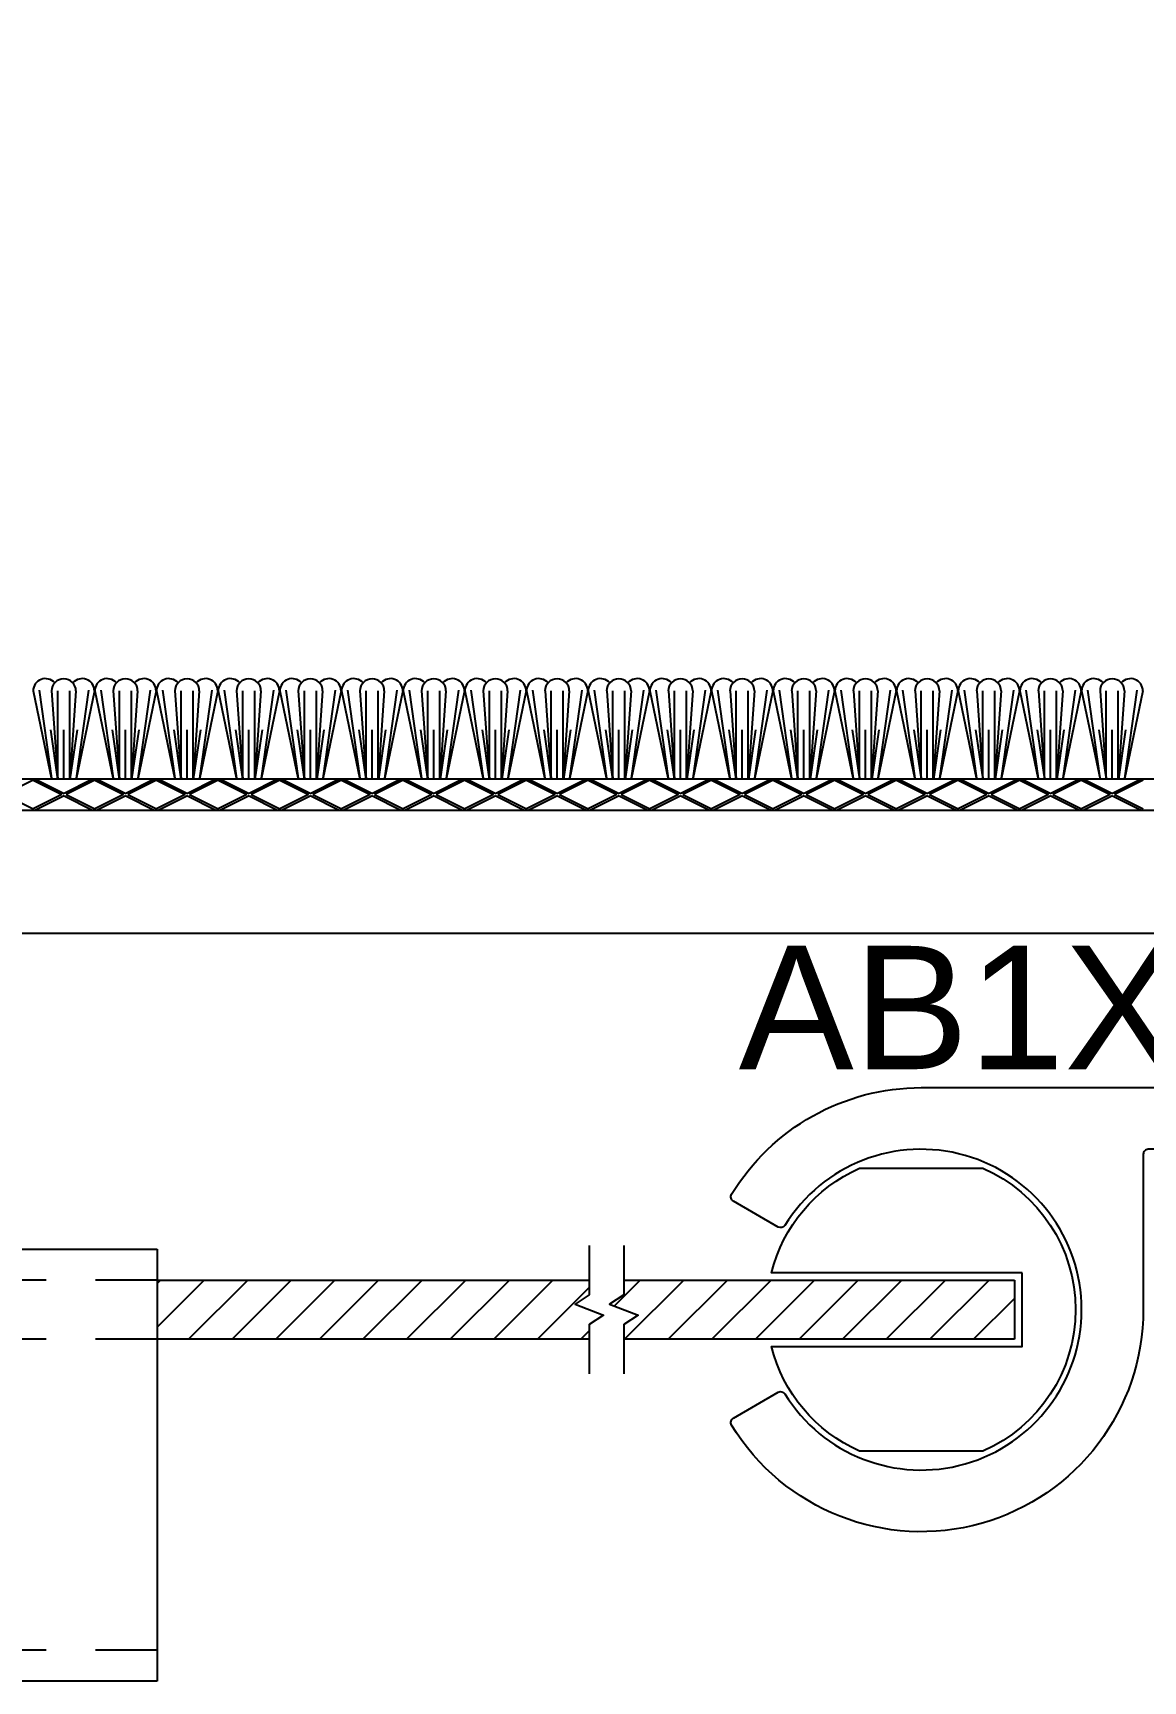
# Model space of a CAD drawing. Header units: inches. Extents: x -2.1 to 58.2, y -1.5 to 11.6.
# Drawn here: x 17.015 to 19.265, y 2.54 to 5.879 of the extents above; entities that cross this region are included whole.
import ezdxf

# ---------------------------------------------------------------- set-up
doc = ezdxf.new("R2010")
doc.units = ezdxf.units.IN
doc.header["$MEASUREMENT"] = 0
doc.linetypes.add('HIDDEN2', pattern=[0.1875, 0.125, -0.0625])
for name, color, linetype in [('Anchors', 4, 'Continuous'), ('Conditions', 1, 'Continuous'), ('Dimensions', 3, 'Continuous'), ('Metals', 7, 'Continuous'), ('Text', 2, 'Continuous')]:
    doc.layers.add(name, color=color, linetype=linetype)
doc.styles.add('ARIAL', font='arial.ttf')
doc.dimstyles.new('Arial', dxfattribs={"dimscale": 2, "dimtxt": 0.125, "dimasz": 0.125, "dimexe": 0.125, "dimexo": 0.125, "dimgap": 0.125, "dimtad": 0, "dimtih": 1, "dimtoh": 1, "dimdec": 4, "dimzin": 0, "dimdsep": 46, "dimlunit": 4, "dimtxsty": 'ARIAL', "dimcen": 0.125, "dimadec": 0, "dimazin": 0, "dimtfac": 1, "dimtdec": 4, "dimtofl": 0, "dimtmove": 0, "dimatfit": 3, "dimfxl": 0, "dimfrac": 2, "dimtolj": 1, "dimtzin": 0, "dimarcsym": 0})

# ---------------------------------------------------------------- blocks, each defined once
blk = doc.blocks.new('*D14')
at = {"layer": 'Defpoints', "color": 0}
for p in [(23.8653, 9.2843), (2.6659, 4.4823), (23.8653, 4.4823)]:
    blk.add_point(p, dxfattribs=at)
at = {"layer": 'Dimensions', "color": 0, "lineweight": -2}
for p, q in [((2.6659, 4.7323), (2.6659, 9.5343)), ((23.8653, 4.7323), (23.8653, 9.5343)), ((2.9159, 9.2843), (12.2991, 9.2843)), ((23.6153, 9.2843), (14.2321, 9.2843))]:
    blk.add_line(p, q, dxfattribs=at)
at = {"layer": 'Dimensions', "color": 0}
for points in [[(2.9159, 9.3259), (2.9159, 9.2426), (2.6659, 9.2843)], [(23.6153, 9.3259), (23.6153, 9.2426), (23.8653, 9.2843)]]:
    blk.add_solid(points, dxfattribs=at)
at = {"layer": 'Dimensions', "color": 0, "insert": (13.2656, 9.2843), "char_height": 0.25, "attachment_point": 5, "style": 'ARIAL'}
blk.add_mtext('\\A1;1\'-9 3/16"\\P [538mm]', dxfattribs=at)
blk = doc.blocks.new('*D18')
at = {"layer": 'Defpoints', "color": 0}
for p in [(3.4118, 8.143), (3.4118, 4.4773), (23.1194, 4.4773)]:
    blk.add_point(p, dxfattribs=at)
at = {"layer": 'Dimensions', "color": 0, "lineweight": -2}
for p, q in [((3.4118, 4.7273), (3.4118, 8.393)), ((23.1194, 4.7273), (23.1194, 8.393)), ((3.6618, 8.143), (12.2096, 8.143)), ((22.8694, 8.143), (14.3217, 8.143))]:
    blk.add_line(p, q, dxfattribs=at)
at = {"layer": 'Dimensions', "color": 0}
for points in [[(3.6618, 8.1846), (3.6618, 8.1013), (3.4118, 8.143)], [(22.8694, 8.1846), (22.8694, 8.1013), (23.1194, 8.143)]]:
    blk.add_solid(points, dxfattribs=at)
at = {"layer": 'Dimensions', "color": 0, "insert": (13.2656, 8.143), "char_height": 0.25, "attachment_point": 5, "style": 'ARIAL'}
blk.add_mtext('\\A1;1\'-7 11/16"\\P [501mm]', dxfattribs=at)
blk = doc.blocks.new('PS212A')
at = {"linetype": 'Continuous', "flags": 128}
blk.add_lwpolyline([(0.4499, 0.125), (-1.7472, 0.125, 0.414214), (-1.7572, 0.115), (-1.7572, 0.0941, 0.198912), (-1.7543, 0.0871), (-1.6701, 0.0029, 0.198912), (-1.6631, 0), (-0.01, 0, -0.414214), (0, -0.01), (0, -0.3249, 0.758338), (0.8344, -0.5587, 0.420887), (0.8308, -0.5448), (0.7399, -0.4923, 0.405496), (0.7264, -0.4957, -3.520953), (0.7264, -0.1541, 0.405496), (0.7399, -0.1575), (0.8308, -0.105, 0.420887), (0.8344, -0.0912, 0.261868)], format="xyb", close=True, dxfattribs=at)
blk = doc.blocks.new('*D21')
at = {"layer": 'Defpoints', "color": 0}
for p in [(22.2656, 7.153), (4.2656, 4.4773), (22.2656, 4.4773)]:
    blk.add_point(p, dxfattribs=at)
at = {"layer": 'Dimensions', "color": 0, "lineweight": -2}
for p, q in [((4.2656, 4.7273), (4.2656, 7.403)), ((22.2656, 4.7273), (22.2656, 7.403)), ((4.5156, 7.153), (12.2969, 7.153)), ((22.0156, 7.153), (14.2299, 7.153))]:
    blk.add_line(p, q, dxfattribs=at)
at = {"layer": 'Dimensions', "color": 0}
for points in [[(4.5156, 7.1947), (4.5156, 7.1114), (4.2656, 7.153)], [(22.0156, 7.1947), (22.0156, 7.1114), (22.2656, 7.153)]]:
    blk.add_solid(points, dxfattribs=at)
at = {"layer": 'Dimensions', "color": 0, "insert": (13.2634, 7.153), "char_height": 0.25, "attachment_point": 5, "style": 'ARIAL'}
blk.add_mtext('\\A1;1\'-6"\\P [457mm]', dxfattribs=at)
blk = doc.blocks.new('SB20')
h = blk.add_hatch()
h.set_pattern_fill('ANSI31', color=256, scale=0.5, style=0)
h.set_pattern_definition([(45, (-3.186104, -13.12995), (-0.04419417, 0.04419417), [])])
h.paths.add_polyline_path([(11.5463, 0.06), (10.7547, 0.06), (10.7547, 0.03), (10.7259, 0.0109), (10.7835, -0.0109), (10.7547, -0.03), (10.7547, -0.06), (11.5463, -0.06)])
h.paths.add_polyline_path([(10.7135, -0.0109), (10.6559, 0.0109), (10.6847, 0.03), (10.6847, 0.06), (9.8085, 0.06), (9.8085, -0.06), (10.6847, -0.06), (10.6847, -0.03)])
at = {"linetype": 'ByBlock'}
for p, q in [((1.8065, 0.1225), (9.8085, 0.1225)), ((9.8085, 0.1225), (9.8085, -0.7525)), ((9.8085, -0.7525), (1.8065, -0.7525))]:
    blk.add_line(p, q, dxfattribs=at)
at = {"linetype": 'HIDDEN2'}
for p, q in [((9.8085, 0.06), (1.8065, 0.06)), ((9.8085, -0.06), (8.8129, -0.06)), ((9.8085, -0.69), (1.8065, -0.69))]:
    blk.add_line(p, q, dxfattribs=at)
for p, q in [((9.8085, 0.06), (10.6847, 0.06)), ((10.7547, 0.06), (11.5463, 0.06)), ((10.6847, -0.06), (9.8085, -0.06)), ((11.5463, -0.06), (10.7547, -0.06))]:
    blk.add_line(p, q)
blk.add_lwpolyline([(11.5623, 0.0743), (11.0541, 0.0743, -0.233897), (11.2326, 0.2864), (11.4826, 0.2864, -0.654654), (11.4826, -0.2864), (11.2326, -0.2864, -0.233897), (11.0541, -0.0743), (11.5623, -0.0743)], format="xyb", close=True)
for points in [[(10.6847, 0.13), (10.6847, 0.03), (10.6559, 0.0109), (10.7135, -0.0109), (10.6847, -0.03), (10.6847, -0.13)], [(10.7547, 0.13), (10.7547, 0.03), (10.7259, 0.0109), (10.7835, -0.0109), (10.7547, -0.03), (10.7547, -0.13)], [(11.5463, 0.06), (11.5463, -0.06)]]:
    blk.add_lwpolyline(points)
blk = doc.blocks.new('*U33')
for p, q in [((18, 0.0625), (0, 0.0625)), ((12.75, 0.0603), (12.692, 0.0312)), ((12.75, 0.0603), (12.808, 0.0312)), ((12.7545, 0.0625), (12.8125, 0.0335)), ((12.8705, 0.0625), (12.8125, 0.0335)), ((12.875, 0.0603), (12.817, 0.0312)), ((12.875, 0.0603), (12.933, 0.0312)), ((12.8795, 0.0625), (12.9375, 0.0335)), ((12.9955, 0.0625), (12.9375, 0.0335)), ((13, 0.0603), (12.942, 0.0312)), ((13, 0.0603), (13.058, 0.0312)), ((13.0045, 0.0625), (13.0625, 0.0335)), ((13.1205, 0.0625), (13.0625, 0.0335)), ((13.125, 0.0603), (13.067, 0.0312)), ((13.125, 0.0603), (13.183, 0.0312)), ((13.1295, 0.0625), (13.1875, 0.0335)), ((13.2455, 0.0625), (13.1875, 0.0335)), ((13.25, 0.0603), (13.192, 0.0312)), ((13.25, 0.0603), (13.308, 0.0312)), ((13.2545, 0.0625), (13.3125, 0.0335)), ((13.3705, 0.0625), (13.3125, 0.0335)), ((13.375, 0.0603), (13.317, 0.0312)), ((13.375, 0.0603), (13.433, 0.0312)), ((13.3795, 0.0625), (13.4375, 0.0335)), ((13.4955, 0.0625), (13.4375, 0.0335)), ((13.5, 0.0603), (13.442, 0.0312)), ((13.5, 0.0603), (13.558, 0.0312)), ((13.5045, 0.0625), (13.5625, 0.0335)), ((13.6205, 0.0625), (13.5625, 0.0335)), ((13.625, 0.0603), (13.567, 0.0312)), ((13.625, 0.0603), (13.683, 0.0312)), ((13.6295, 0.0625), (13.6875, 0.0335)), ((13.7455, 0.0625), (13.6875, 0.0335)), ((13.75, 0.0603), (13.692, 0.0312)), ((13.75, 0.0603), (13.808, 0.0312)), ((13.7545, 0.0625), (13.8125, 0.0335)), ((13.8705, 0.0625), (13.8125, 0.0335)), ((13.875, 0.0603), (13.817, 0.0312)), ((13.875, 0.0603), (13.933, 0.0312)), ((13.8795, 0.0625), (13.9375, 0.0335)), ((13.9955, 0.0625), (13.9375, 0.0335)), ((14, 0.0603), (13.942, 0.0312)), ((14, 0.0603), (14.058, 0.0312)), ((14.0045, 0.0625), (14.0625, 0.0335)), ((14.1205, 0.0625), (14.0625, 0.0335)), ((14.125, 0.0603), (14.067, 0.0312)), ((14.125, 0.0603), (14.183, 0.0312)), ((14.1295, 0.0625), (14.1875, 0.0335)), ((14.2455, 0.0625), (14.1875, 0.0335)), ((14.25, 0.0603), (14.192, 0.0312)), ((14.25, 0.0603), (14.308, 0.0312)), ((14.2545, 0.0625), (14.3125, 0.0335)), ((14.3705, 0.0625), (14.3125, 0.0335)), ((14.375, 0.0603), (14.317, 0.0312)), ((14.375, 0.0603), (14.433, 0.0312)), ((14.3795, 0.0625), (14.4375, 0.0335)), ((14.4955, 0.0625), (14.4375, 0.0335)), ((14.5, 0.0603), (14.442, 0.0312)), ((14.5, 0.0603), (14.558, 0.0312)), ((14.5045, 0.0625), (14.5625, 0.0335)), ((14.6205, 0.0625), (14.5625, 0.0335)), ((14.625, 0.0603), (14.567, 0.0312)), ((14.625, 0.0603), (14.683, 0.0312)), ((14.6295, 0.0625), (14.6875, 0.0335)), ((14.7455, 0.0625), (14.6875, 0.0335)), ((14.75, 0.0603), (14.692, 0.0312)), ((14.75, 0.0603), (14.808, 0.0312)), ((14.7545, 0.0625), (14.8125, 0.0335)), ((14.8705, 0.0625), (14.8125, 0.0335)), ((14.875, 0.0603), (14.817, 0.0312)), ((14.875, 0.0603), (14.933, 0.0312)), ((14.8795, 0.0625), (14.9375, 0.0335)), ((14.9955, 0.0625), (14.9375, 0.0335)), ((15, 0.0603), (14.942, 0.0312)), ((0, 0), (18, 0)), ((12.692, 0.0312), (12.75, 0.0022)), ((12.808, 0.0312), (12.75, 0.0022)), ((12.8125, 0.029), (12.7545, 0)), ((12.8125, 0.029), (12.8705, 0)), ((12.817, 0.0312), (12.875, 0.0022)), ((12.933, 0.0312), (12.875, 0.0022)), ((12.9375, 0.029), (12.8795, 0)), ((12.9375, 0.029), (12.9955, 0)), ((12.942, 0.0312), (13, 0.0022)), ((13.058, 0.0312), (13, 0.0022)), ((13.0625, 0.029), (13.0045, 0)), ((13.0625, 0.029), (13.1205, 0)), ((13.067, 0.0312), (13.125, 0.0022)), ((13.183, 0.0312), (13.125, 0.0022)), ((13.1875, 0.029), (13.1295, 0)), ((13.1875, 0.029), (13.2455, 0)), ((13.192, 0.0312), (13.25, 0.0022)), ((13.308, 0.0312), (13.25, 0.0022)), ((13.3125, 0.029), (13.2545, 0)), ((13.3125, 0.029), (13.3705, 0)), ((13.317, 0.0312), (13.375, 0.0022)), ((13.433, 0.0312), (13.375, 0.0022)), ((13.4375, 0.029), (13.3795, 0)), ((13.4375, 0.029), (13.4955, 0)), ((13.442, 0.0312), (13.5, 0.0022)), ((13.558, 0.0312), (13.5, 0.0022)), ((13.5625, 0.029), (13.5045, 0)), ((13.5625, 0.029), (13.6205, 0)), ((13.567, 0.0312), (13.625, 0.0022)), ((13.683, 0.0312), (13.625, 0.0022)), ((13.6875, 0.029), (13.6295, 0)), ((13.6875, 0.029), (13.7455, 0)), ((13.692, 0.0312), (13.75, 0.0022)), ((13.808, 0.0312), (13.75, 0.0022)), ((13.8125, 0.029), (13.7545, 0)), ((13.8125, 0.029), (13.8705, 0)), ((13.817, 0.0312), (13.875, 0.0022)), ((13.933, 0.0312), (13.875, 0.0022)), ((13.9375, 0.029), (13.8795, 0)), ((13.9375, 0.029), (13.9955, 0)), ((13.942, 0.0312), (14, 0.0022)), ((14.058, 0.0312), (14, 0.0022)), ((14.0625, 0.029), (14.0045, 0)), ((14.0625, 0.029), (14.1205, 0)), ((14.067, 0.0312), (14.125, 0.0022)), ((14.183, 0.0312), (14.125, 0.0022)), ((14.1875, 0.029), (14.1295, 0)), ((14.1875, 0.029), (14.2455, 0)), ((14.192, 0.0312), (14.25, 0.0022)), ((14.308, 0.0312), (14.25, 0.0022)), ((14.3125, 0.029), (14.2545, 0)), ((14.3125, 0.029), (14.3705, 0)), ((14.317, 0.0312), (14.375, 0.0022)), ((14.433, 0.0312), (14.375, 0.0022)), ((14.4375, 0.029), (14.3795, 0)), ((14.4375, 0.029), (14.4955, 0)), ((14.442, 0.0312), (14.5, 0.0022)), ((14.558, 0.0312), (14.5, 0.0022)), ((14.5625, 0.029), (14.5045, 0)), ((14.5625, 0.029), (14.6205, 0)), ((14.567, 0.0312), (14.625, 0.0022)), ((14.683, 0.0312), (14.625, 0.0022)), ((14.6875, 0.029), (14.6295, 0)), ((14.6875, 0.029), (14.7455, 0)), ((14.692, 0.0312), (14.75, 0.0022)), ((14.808, 0.0312), (14.75, 0.0022)), ((14.8125, 0.029), (14.7545, 0)), ((14.8125, 0.029), (14.8705, 0)), ((14.817, 0.0312), (14.875, 0.0022)), ((14.933, 0.0312), (14.875, 0.0022)), ((14.9375, 0.029), (14.8795, 0)), ((14.9375, 0.029), (14.9955, 0)), ((14.942, 0.0312), (15, 0.0022))]:
    blk.add_line(p, q)
for points in [[(12.7499, 0.2412), (12.7873, 0.0625)], [(12.7619, 0.243), (12.7869, 0.0642)], [(12.7874, 0.2412), (12.7999, 0.0625)], [(12.7999, 0.0625), (12.7999, 0.2412)], [(12.8242, 0.0625), (12.8242, 0.2412)], [(12.8367, 0.2412), (12.8242, 0.0625)], [(12.8742, 0.2412), (12.8368, 0.0625)], [(12.8622, 0.243), (12.8372, 0.0642)], [(12.8749, 0.2412), (12.9123, 0.0625)], [(12.8869, 0.243), (12.9119, 0.0642)], [(12.9124, 0.2412), (12.9249, 0.0625)], [(12.9249, 0.0625), (12.9249, 0.2412)], [(12.9492, 0.0625), (12.9492, 0.2412)], [(12.9617, 0.2412), (12.9492, 0.0625)], [(12.9992, 0.2412), (12.9618, 0.0625)], [(12.9872, 0.243), (12.9622, 0.0642)], [(12.9999, 0.2412), (13.0373, 0.0625)], [(13.0119, 0.243), (13.0369, 0.0642)], [(13.0374, 0.2412), (13.0499, 0.0625)], [(13.0499, 0.0625), (13.0499, 0.2412)], [(13.0742, 0.0625), (13.0742, 0.2412)], [(13.0867, 0.2412), (13.0742, 0.0625)], [(13.1242, 0.2412), (13.0868, 0.0625)], [(13.1122, 0.243), (13.0872, 0.0642)], [(13.1249, 0.2412), (13.1623, 0.0625)], [(13.1369, 0.243), (13.1619, 0.0642)], [(13.1624, 0.2412), (13.1749, 0.0625)], [(13.1749, 0.0625), (13.1749, 0.2412)], [(13.1992, 0.0625), (13.1992, 0.2412)], [(13.2117, 0.2412), (13.1992, 0.0625)], [(13.2492, 0.2412), (13.2118, 0.0625)], [(13.2372, 0.243), (13.2122, 0.0642)], [(13.2499, 0.2412), (13.2873, 0.0625)], [(13.2619, 0.243), (13.2869, 0.0642)], [(13.2874, 0.2412), (13.2999, 0.0625)], [(13.2999, 0.0625), (13.2999, 0.2412)], [(13.3242, 0.0625), (13.3242, 0.2412)], [(13.3367, 0.2412), (13.3242, 0.0625)], [(13.3742, 0.2412), (13.3368, 0.0625)], [(13.3622, 0.243), (13.3372, 0.0642)], [(13.3749, 0.2412), (13.4123, 0.0625)], [(13.3869, 0.243), (13.4119, 0.0642)], [(13.4124, 0.2412), (13.4249, 0.0625)], [(13.4249, 0.0625), (13.4249, 0.2412)], [(13.4492, 0.0625), (13.4492, 0.2412)], [(13.4617, 0.2412), (13.4492, 0.0625)], [(13.4992, 0.2412), (13.4618, 0.0625)], [(13.4872, 0.243), (13.4622, 0.0642)], [(13.4999, 0.2412), (13.5373, 0.0625)], [(13.5119, 0.243), (13.5369, 0.0642)], [(13.5374, 0.2412), (13.5499, 0.0625)], [(13.5499, 0.0625), (13.5499, 0.2412)], [(13.5742, 0.0625), (13.5742, 0.2412)], [(13.5867, 0.2412), (13.5742, 0.0625)], [(13.6242, 0.2412), (13.5868, 0.0625)], [(13.6122, 0.243), (13.5872, 0.0642)], [(13.6249, 0.2412), (13.6623, 0.0625)], [(13.6369, 0.243), (13.6619, 0.0642)], [(13.6624, 0.2412), (13.6749, 0.0625)], [(13.6749, 0.0625), (13.6749, 0.2412)], [(13.6992, 0.0625), (13.6992, 0.2412)], [(13.7117, 0.2412), (13.6992, 0.0625)], [(13.7492, 0.2412), (13.7118, 0.0625)], [(13.7372, 0.243), (13.7122, 0.0642)], [(13.7499, 0.2412), (13.7873, 0.0625)], [(13.7619, 0.243), (13.7869, 0.0642)], [(13.7874, 0.2412), (13.7999, 0.0625)], [(13.7999, 0.0625), (13.7999, 0.2412)], [(13.8242, 0.0625), (13.8242, 0.2412)], [(13.8367, 0.2412), (13.8242, 0.0625)], [(13.8742, 0.2412), (13.8368, 0.0625)], [(13.8622, 0.243), (13.8372, 0.0642)], [(13.8749, 0.2412), (13.9123, 0.0625)], [(13.8869, 0.243), (13.9119, 0.0642)], [(13.9124, 0.2412), (13.9249, 0.0625)], [(13.9249, 0.0625), (13.9249, 0.2412)], [(13.9492, 0.0625), (13.9492, 0.2412)], [(13.9617, 0.2412), (13.9492, 0.0625)], [(13.9992, 0.2412), (13.9618, 0.0625)], [(13.9872, 0.243), (13.9622, 0.0642)], [(13.9999, 0.2412), (14.0373, 0.0625)], [(14.0119, 0.243), (14.0369, 0.0642)], [(14.0374, 0.2412), (14.0499, 0.0625)], [(14.0499, 0.0625), (14.0499, 0.2412)], [(14.0742, 0.0625), (14.0742, 0.2412)], [(14.0867, 0.2412), (14.0742, 0.0625)], [(14.1242, 0.2412), (14.0868, 0.0625)], [(14.1122, 0.243), (14.0872, 0.0642)], [(14.1249, 0.2412), (14.1623, 0.0625)], [(14.1369, 0.243), (14.1619, 0.0642)], [(14.1624, 0.2412), (14.1749, 0.0625)], [(14.1749, 0.0625), (14.1749, 0.2412)], [(14.1992, 0.0625), (14.1992, 0.2412)], [(14.2117, 0.2412), (14.1992, 0.0625)], [(14.2492, 0.2412), (14.2118, 0.0625)], [(14.2372, 0.243), (14.2122, 0.0642)], [(14.2499, 0.2412), (14.2873, 0.0625)], [(14.2619, 0.243), (14.2869, 0.0642)], [(14.2874, 0.2412), (14.2999, 0.0625)], [(14.2999, 0.0625), (14.2999, 0.2412)], [(14.3242, 0.0625), (14.3242, 0.2412)], [(14.3367, 0.2412), (14.3242, 0.0625)], [(14.3742, 0.2412), (14.3368, 0.0625)], [(14.3622, 0.243), (14.3372, 0.0642)], [(14.3749, 0.2412), (14.4123, 0.0625)], [(14.3869, 0.243), (14.4119, 0.0642)], [(14.4124, 0.2412), (14.4249, 0.0625)], [(14.4249, 0.0625), (14.4249, 0.2412)], [(14.4492, 0.0625), (14.4492, 0.2412)], [(14.4617, 0.2412), (14.4492, 0.0625)], [(14.4992, 0.2412), (14.4618, 0.0625)], [(14.4872, 0.243), (14.4622, 0.0642)], [(14.4999, 0.2412), (14.5373, 0.0625)], [(14.5119, 0.243), (14.5369, 0.0642)], [(14.5374, 0.2412), (14.5499, 0.0625)], [(14.5499, 0.0625), (14.5499, 0.2412)], [(14.5742, 0.0625), (14.5742, 0.2412)], [(14.5867, 0.2412), (14.5742, 0.0625)], [(14.6242, 0.2412), (14.5868, 0.0625)], [(14.6122, 0.243), (14.5872, 0.0642)], [(14.6249, 0.2412), (14.6623, 0.0625)], [(14.6369, 0.243), (14.6619, 0.0642)], [(14.6624, 0.2412), (14.6749, 0.0625)], [(14.6749, 0.0625), (14.6749, 0.2412)], [(14.6992, 0.0625), (14.6992, 0.2412)], [(14.7117, 0.2412), (14.6992, 0.0625)], [(14.7492, 0.2412), (14.7118, 0.0625)], [(14.7372, 0.243), (14.7122, 0.0642)], [(14.7499, 0.2412), (14.7873, 0.0625)], [(14.7619, 0.243), (14.7869, 0.0642)], [(14.7874, 0.2412), (14.7999, 0.0625)], [(14.7999, 0.0625), (14.7999, 0.2412)], [(14.8242, 0.0625), (14.8242, 0.2412)], [(14.8367, 0.2412), (14.8242, 0.0625)], [(14.8742, 0.2412), (14.8368, 0.0625)], [(14.8622, 0.243), (14.8372, 0.0642)], [(14.8749, 0.2412), (14.9123, 0.0625)], [(14.8869, 0.243), (14.9119, 0.0642)], [(14.9124, 0.2412), (14.9249, 0.0625)], [(14.9249, 0.0625), (14.9249, 0.2412)], [(14.9492, 0.0625), (14.9492, 0.2412)], [(14.9617, 0.2412), (14.9492, 0.0625)], [(14.9992, 0.2412), (14.9618, 0.0625)], [(14.9872, 0.243), (14.9622, 0.0642)], [(12.7852, 0.1625), (12.7995, 0.0625)], [(12.812, 0.0625), (12.812, 0.1625)], [(12.8389, 0.1625), (12.8246, 0.0625)], [(12.9102, 0.1625), (12.9245, 0.0625)], [(12.937, 0.0625), (12.937, 0.1625)], [(12.9639, 0.1625), (12.9496, 0.0625)], [(13.0352, 0.1625), (13.0495, 0.0625)], [(13.062, 0.0625), (13.062, 0.1625)], [(13.0889, 0.1625), (13.0746, 0.0625)], [(13.1602, 0.1625), (13.1745, 0.0625)], [(13.187, 0.0625), (13.187, 0.1625)], [(13.2139, 0.1625), (13.1996, 0.0625)], [(13.2852, 0.1625), (13.2995, 0.0625)], [(13.312, 0.0625), (13.312, 0.1625)], [(13.3389, 0.1625), (13.3246, 0.0625)], [(13.4102, 0.1625), (13.4245, 0.0625)], [(13.437, 0.0625), (13.437, 0.1625)], [(13.4639, 0.1625), (13.4496, 0.0625)], [(13.5352, 0.1625), (13.5495, 0.0625)], [(13.562, 0.0625), (13.562, 0.1625)], [(13.5889, 0.1625), (13.5746, 0.0625)], [(13.6602, 0.1625), (13.6745, 0.0625)], [(13.687, 0.0625), (13.687, 0.1625)], [(13.7139, 0.1625), (13.6996, 0.0625)], [(13.7852, 0.1625), (13.7995, 0.0625)], [(13.812, 0.0625), (13.812, 0.1625)], [(13.8389, 0.1625), (13.8246, 0.0625)], [(13.9102, 0.1625), (13.9245, 0.0625)], [(13.937, 0.0625), (13.937, 0.1625)], [(13.9639, 0.1625), (13.9496, 0.0625)], [(14.0352, 0.1625), (14.0495, 0.0625)], [(14.062, 0.0625), (14.062, 0.1625)], [(14.0889, 0.1625), (14.0746, 0.0625)], [(14.1602, 0.1625), (14.1745, 0.0625)], [(14.187, 0.0625), (14.187, 0.1625)], [(14.2139, 0.1625), (14.1996, 0.0625)], [(14.2852, 0.1625), (14.2995, 0.0625)], [(14.312, 0.0625), (14.312, 0.1625)], [(14.3389, 0.1625), (14.3246, 0.0625)], [(14.4102, 0.1625), (14.4245, 0.0625)], [(14.437, 0.0625), (14.437, 0.1625)], [(14.4639, 0.1625), (14.4496, 0.0625)], [(14.5352, 0.1625), (14.5495, 0.0625)], [(14.562, 0.0625), (14.562, 0.1625)], [(14.5889, 0.1625), (14.5746, 0.0625)], [(14.6602, 0.1625), (14.6745, 0.0625)], [(14.687, 0.0625), (14.687, 0.1625)], [(14.7139, 0.1625), (14.6996, 0.0625)], [(14.7852, 0.1625), (14.7995, 0.0625)], [(14.812, 0.0625), (14.812, 0.1625)], [(14.8389, 0.1625), (14.8246, 0.0625)], [(14.9102, 0.1625), (14.9245, 0.0625)], [(14.937, 0.0625), (14.937, 0.1625)], [(14.9639, 0.1625), (14.9496, 0.0625)]]:
    blk.add_lwpolyline(points)
for centre, radius, start, end in [((12.7749, 0.2412), 0.025, 41.211, 180), ((12.812, 0.2412), 0.0247, 0, 180), ((12.8492, 0.2412), 0.025, 0, 138.789), ((12.8999, 0.2412), 0.025, 41.211, 180), ((12.937, 0.2412), 0.0247, 0, 180), ((12.9742, 0.2412), 0.025, 0, 138.789), ((13.0249, 0.2412), 0.025, 41.211, 180), ((13.062, 0.2412), 0.0247, 0, 180), ((13.0992, 0.2412), 0.025, 0, 138.789), ((13.1499, 0.2412), 0.025, 41.211, 180), ((13.187, 0.2412), 0.0247, 0, 180), ((13.2242, 0.2412), 0.025, 0, 138.789), ((13.2749, 0.2412), 0.025, 41.211, 180), ((13.312, 0.2412), 0.0247, 0, 180), ((13.3492, 0.2412), 0.025, 0, 138.789), ((13.3999, 0.2412), 0.025, 41.211, 180), ((13.437, 0.2412), 0.0247, 0, 180), ((13.4742, 0.2412), 0.025, 0, 138.789), ((13.5249, 0.2412), 0.025, 41.211, 180), ((13.562, 0.2412), 0.0247, 0, 180), ((13.5992, 0.2412), 0.025, 0, 138.789), ((13.6499, 0.2412), 0.025, 41.211, 180), ((13.687, 0.2412), 0.0247, 0, 180), ((13.7242, 0.2412), 0.025, 0, 138.789), ((13.7749, 0.2412), 0.025, 41.211, 180), ((13.812, 0.2412), 0.0247, 0, 180), ((13.8492, 0.2412), 0.025, 0, 138.789), ((13.8999, 0.2412), 0.025, 41.211, 180), ((13.937, 0.2412), 0.0247, 0, 180), ((13.9742, 0.2412), 0.025, 0, 138.789), ((14.0249, 0.2412), 0.025, 41.211, 180), ((14.062, 0.2412), 0.0247, 0, 180), ((14.0992, 0.2412), 0.025, 0, 138.789), ((14.1499, 0.2412), 0.025, 41.211, 180), ((14.187, 0.2412), 0.0247, 0, 180), ((14.2242, 0.2412), 0.025, 0, 138.789), ((14.2749, 0.2412), 0.025, 41.211, 180), ((14.312, 0.2412), 0.0247, 0, 180), ((14.3492, 0.2412), 0.025, 0, 138.789), ((14.3999, 0.2412), 0.025, 41.211, 180), ((14.437, 0.2412), 0.0247, 0, 180), ((14.4742, 0.2412), 0.025, 0, 138.789), ((14.5249, 0.2412), 0.025, 41.211, 180), ((14.562, 0.2412), 0.0247, 0, 180), ((14.5992, 0.2412), 0.025, 0, 138.789), ((14.6499, 0.2412), 0.025, 41.211, 180), ((14.687, 0.2412), 0.0247, 0, 180), ((14.7242, 0.2412), 0.025, 0, 138.789), ((14.7749, 0.2412), 0.025, 41.211, 180), ((14.812, 0.2412), 0.0247, 0, 180), ((14.8492, 0.2412), 0.025, 0, 138.789), ((14.8999, 0.2412), 0.025, 41.211, 180), ((14.937, 0.2412), 0.0247, 0, 180), ((14.9742, 0.2412), 0.025, 0, 138.789)]:
    blk.add_arc(centre, radius, start, end)

msp = doc.modelspace()

# ---------------------------------------------------------------- linework, layer by layer
at = {"layer": 'Metals'}
msp.add_lwpolyline([(4.26564, 4.30483), (22.26564, 4.30483), (22.26564, 4.05483), (4.26564, 4.05483)], close=True, dxfattribs=at)

# ---------------------------------------------------------------- block references
at = {"layer": 'Anchors'}
msp.add_blockref('SB20', (7.45814, 3.29239), dxfattribs=at)
at = {"layer": 'Conditions'}
msp.add_blockref('*U33', (4.26564, 4.30483), dxfattribs=at)
at = {"layer": 'Metals', "xscale": -1}
msp.add_blockref('PS212A', (19.26564, 3.61733), dxfattribs=at)

# ---------------------------------------------------------------- texts
at = {"layer": 'Text', "insert": (19.92135, 3.90285), "char_height": 0.25, "width": 2.3515419, "attachment_point": 6, "style": 'ARIAL'}
msp.add_mtext('AB1X316', dxfattribs=at)

# ---------------------------------------------------------------- dimensions: what is measured, and where the dimension line sits
at = {"layer": 'Dimensions'}
for base, p1, p2, picture, middle in [((23.86533, 9.28425), (2.66594, 4.48233), (23.86533, 4.48233), '*D14', (13.26564, 9.28425)), ((3.41185, 8.14296), (23.11942, 4.47733), (3.41185, 4.47733), '*D18', (13.26564, 8.14296)), ((22.26564, 7.15304), (4.26564, 4.47733), (22.26564, 4.47733), '*D21', (13.2634, 7.15304))]:
    dim = msp.add_linear_dim(base=base, p1=p1, p2=p2, dimstyle='Arial', override={"dimpost": '\\X'}, dxfattribs=at)
    dim.commit()
    dim.dimension.update_dxf_attribs({"geometry": picture, "text_midpoint": middle, "dimtype": 160})

# ---------------------------------------------------------------- leaders
at = {"layer": 'Text', "annotation_type": 0, "has_hookline": 1, "hookline_direction": 1, "text_width": 1.45975}
msp.add_leader([(21.26564, 3.97319), (20.29635, 3.90285)], dimstyle='Arial', override={"dimgap": 0.1875, "dimtad": 0}, dxfattribs=at)

doc.saveas('drawing.dxf')
